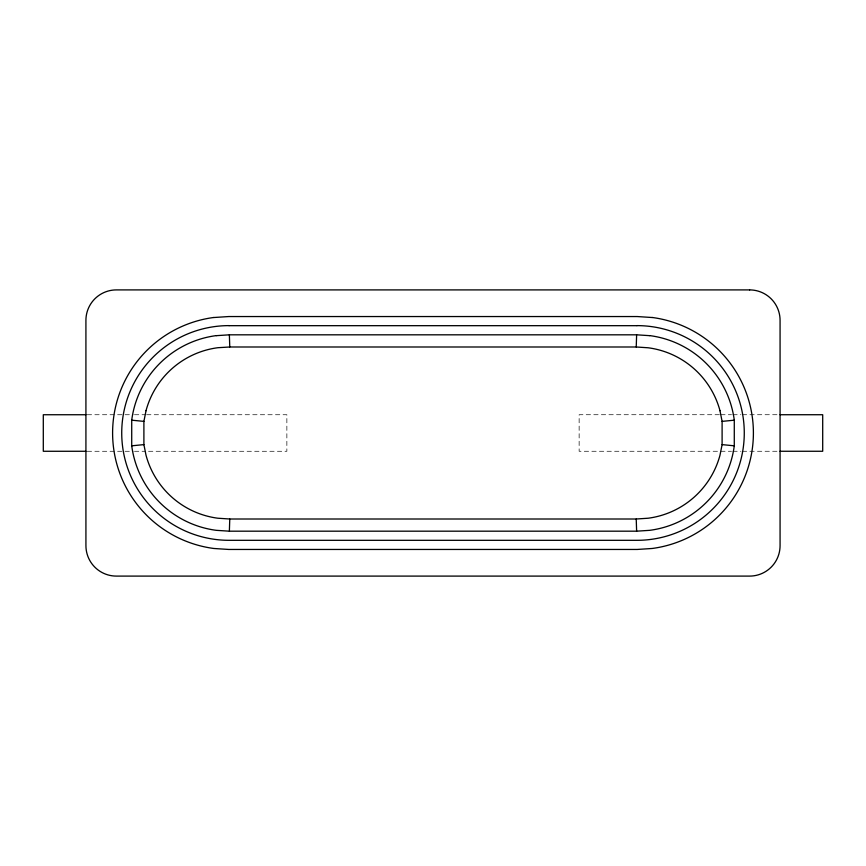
<?xml version="1.0" encoding="UTF-8"?>
<svg xmlns="http://www.w3.org/2000/svg" width="866" height="866" viewBox="0 0 866 866"><rect width="100%" height="100%" fill="white"/><g stroke="black" fill="none" stroke-linecap="round" stroke-linejoin="round"><path stroke-width="0.65" stroke-dasharray="4.33 3.25" d="M87.271 414.738L123.686 414.738M125.029 414.738L133.126 414.738M134.468 414.738L145.261 414.738M146.614 414.738L286.863 414.738L286.863 451.273L146.614 451.273M719.386 414.727L579.138 414.727L579.138 451.262L719.386 451.262M720.739 414.727L731.532 414.727M732.874 414.727L740.971 414.727M742.314 414.727L778.729 414.727M87.271 451.273L123.686 451.273M125.029 451.273L133.126 451.273M134.468 451.273L145.261 451.273M720.739 451.262L731.532 451.262M732.874 451.262L740.971 451.262M742.314 451.262L778.729 451.262"/><path stroke-width="1.3" d="M216.262 335.607A98.194 98.194 0 0 0 131.719 420.129L131.719 445.817A98.194 98.194 0 0 0 216.262 530.328L229.371 531.183L229.771 519.005L636.229 519.005L648.147 518.225A85.994 85.994 0 0 0 719.982 455.245L722.103 444.615L722.103 421.385L719.982 410.755M146.018 410.69A85.994 85.994 0 0 1 217.853 347.71L229.771 346.995L636.229 346.995L636.629 334.817L649.738 335.672M229.771 519.005L217.853 518.225A85.994 85.994 0 0 1 146.018 455.245L143.897 444.615L143.897 421.385L146.018 410.755M131.719 445.817L143.897 444.615M722.103 421.385L734.281 420.183L734.281 445.817A98.194 98.194 0 0 1 649.738 530.328L636.629 531.183L229.371 531.183M213.87 317.519L228.776 316.545L637.224 316.545L652.13 317.519M216.262 335.672L229.371 334.817L636.629 334.817M229.079 325.681L636.921 325.681M85.929 414.738L43.3 414.738L43.3 451.273L85.929 451.273M780.071 414.727L822.7 414.727L822.7 451.262L780.071 451.262M636.229 346.995L648.147 347.775A85.994 85.994 0 0 1 719.982 410.69M722.103 444.615L734.281 445.817M131.719 420.183L143.897 421.385M636.229 519.005L636.629 531.183M229.371 334.817L229.771 346.995M649.738 335.607A98.194 98.194 0 0 1 734.281 420.129M636.921 325.616A107.352 107.352 0 0 1 744.273 432.968A107.352 107.352 0 0 1 636.921 540.319L229.079 540.319A107.352 107.352 0 0 1 121.727 432.968A107.352 107.352 0 0 1 229.079 325.616M652.13 317.465A116.509 116.509 0 0 1 652.13 548.481L637.224 549.455L228.776 549.455L213.87 548.481A116.509 116.509 0 0 1 213.87 317.465M749.631 289.904L116.369 289.904A30.451 30.451 0 0 0 85.918 320.355L85.929 545.645A30.44 30.44 0 0 0 116.369 576.096L749.631 576.096A30.44 30.44 0 0 0 780.071 545.645L780.071 320.355A30.44 30.44 0 0 0 749.631 289.904"/></g></svg>
